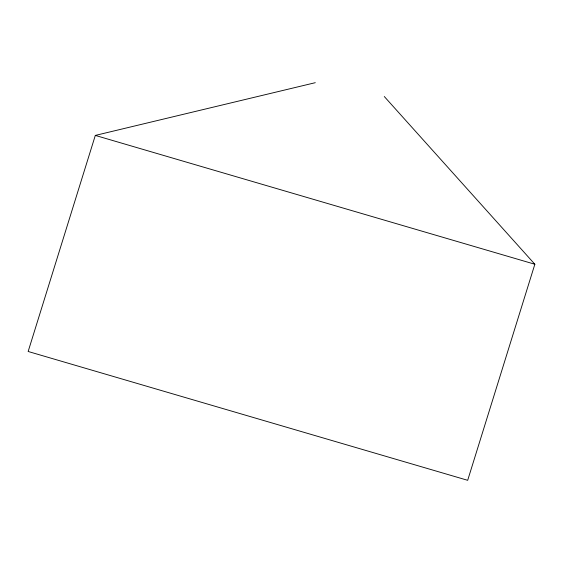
<?xml version="1.0" encoding="UTF-8"?>
<svg xmlns="http://www.w3.org/2000/svg" width="563" height="563" viewBox="0 0 563 563"><rect width="100%" height="100%" fill="white"/><g stroke="black" fill="none" stroke-linecap="round" stroke-linejoin="round"><path stroke-width="0.84" d="M315.287 82.691L95.316 135.416L28.15 351.481L467.684 480.309L534.85 264.251L384.29 96.526M95.316 135.416L534.85 264.251"/></g></svg>
